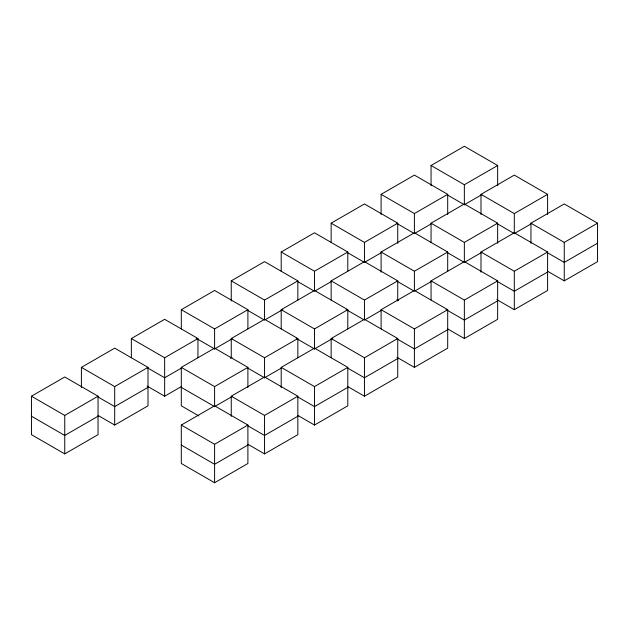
<?xml version="1.0" encoding="UTF-8"?>
<svg xmlns="http://www.w3.org/2000/svg" width="629" height="629" viewBox="0 0 629 629"><rect width="100%" height="100%" fill="white"/><g stroke="black" fill="none" stroke-linecap="round" stroke-linejoin="round"><path stroke-width="0.94" d="M31.45 396.207L64.748 376.983L98.053 396.207L98.053 434.663L64.748 453.886L31.45 434.663L31.45 396.207L64.748 415.431L98.053 396.207M81.4 387.558L81.4 367.367L114.698 348.144L148.004 367.367L148.004 405.823L114.698 425.047L98.053 415.431M131.351 357.759L131.351 338.528L164.649 319.304L197.946 338.528L197.946 357.759M181.301 328.92L181.301 309.696L214.599 290.464L247.897 309.696L247.897 328.92M231.252 301.039L231.252 280.856L264.55 261.633L297.847 280.856L297.847 300.08M281.202 271.241L281.202 252.017L314.5 232.793L347.798 252.017L347.798 271.241M331.153 242.401L331.153 223.177L364.45 203.953L397.748 223.177L397.748 243.368M381.103 214.528L381.103 194.337L414.401 175.114L447.699 194.337L447.699 214.528M431.054 185.689L431.054 165.498L464.351 146.274L497.649 165.498L497.649 185.689M81.4 367.367L114.698 386.599L148.004 367.367M131.351 338.528L164.649 357.759L197.946 338.528M181.301 309.696L214.599 328.92L247.897 309.696M231.252 280.856L264.55 300.08L297.847 280.856M281.202 252.017L314.5 271.241L347.798 252.017M331.153 223.177L364.45 242.401L397.748 223.177M381.103 194.337L414.401 213.569L447.699 194.337M431.054 165.498L464.351 184.729L497.649 165.498M198.78 415.918L181.301 405.823L181.301 367.367L214.599 348.144L247.897 367.367L247.897 387.558M231.252 357.759L231.252 338.528L264.55 319.304L297.847 338.528L297.847 357.759M281.202 328.92L281.202 309.696L314.5 290.464L347.798 309.696L347.798 328.92M331.153 300.08L331.153 280.856L364.45 261.633L397.748 280.856L397.748 301.039M381.103 272.208L381.103 252.017L414.401 232.793L447.699 252.017L447.699 271.241M431.054 242.401L431.054 223.177L464.351 203.953L497.649 223.177L497.649 243.368M480.996 214.528L480.996 194.337L514.302 175.114L547.6 194.337L547.6 214.528M98.053 416.217L64.748 435.441L31.45 416.217M148.004 387.378L114.698 406.601L98.053 396.993M181.301 368.154L164.649 377.762L147.17 367.674M232.085 338.834L214.599 348.93L196.287 338.355M265.383 319.611L282.861 309.515M331.153 281.635L314.5 291.251L297.847 281.635M364.45 262.411L381.103 252.795M415.234 233.092L431.054 223.963M481.83 194.644L464.351 204.732L447.699 195.124M147.17 386.112L164.649 396.207L181.301 386.599M230.418 358.239L232.085 357.28M181.301 367.367L214.599 386.599L247.897 367.367M231.252 338.528L264.55 357.759L297.847 338.528M281.202 309.696L314.5 328.92L347.798 309.696M331.153 280.856L364.45 300.08L397.748 280.856M381.103 252.017L414.401 271.241L447.699 252.017M431.054 223.177L464.351 242.401L497.649 223.177M480.996 194.337L514.302 213.569L547.6 194.337M181.301 425.047L214.599 405.823L247.897 425.047L247.897 463.502L214.599 482.726L181.301 463.502L181.301 425.047L214.599 444.271L247.897 425.047M231.252 416.398L231.252 396.207L264.55 376.983L297.847 396.207L297.847 434.663L264.55 453.886L247.897 444.271M281.202 387.558L281.202 367.367L314.5 348.144L347.798 367.367L347.798 405.823L314.5 425.047L297.847 415.431M331.153 357.759L331.153 338.528L364.45 319.304L397.748 338.528L397.748 376.983L364.45 396.207L347.798 386.599M381.103 328.92L381.103 309.696L414.401 290.464L447.699 309.696L447.699 348.144L414.401 367.367L396.915 357.28M431.054 300.08L431.054 280.856L464.351 261.633L497.649 280.856L497.649 319.304L464.351 338.536L447.699 328.92M480.996 272.208L480.996 252.017L514.302 232.793L547.6 252.017L547.6 290.472L514.302 309.696L496.816 299.601M530.947 243.368L530.947 223.177L564.252 203.953L597.55 223.177L597.55 261.633L564.252 280.856L547.6 271.241M232.085 396.506L214.599 406.601L181.301 387.378M281.202 368.154L264.55 377.762L247.897 368.154M332.812 338.355L314.5 348.93L296.188 338.355M365.284 319.611L381.103 310.474M415.234 290.771L431.054 281.635M464.351 262.411L481.83 252.315M530.947 223.963L514.302 233.571L496.816 223.476M231.252 396.207L264.55 415.431L297.847 396.207M281.202 367.367L314.5 386.599L347.798 367.367M331.153 338.528L364.45 357.759L397.748 338.528M381.103 309.696L414.401 328.92L447.699 309.696M431.054 280.856L464.351 300.08L497.649 280.856M480.996 252.017L514.302 271.241L547.6 252.017M530.947 223.177L564.252 242.401L597.55 223.177M247.897 445.057L214.599 464.281L181.301 445.057M297.847 416.217L264.55 435.441L247.897 425.825M347.798 387.378L314.5 406.601L297.847 396.993M397.748 358.538L364.45 377.762L347.798 368.154M447.699 329.698L414.401 348.93L396.915 338.834M497.649 300.859L464.351 320.09L446.032 309.515M547.6 272.027L514.302 291.251L496.816 281.155M597.55 243.187L564.252 262.411L547.6 252.795M396.915 223.476L414.401 233.571M447.699 252.795L463.518 261.931M347.798 252.795L363.617 261.931M396.915 281.155L414.401 291.251M396.915 299.601L398.582 300.56M346.139 309.515L363.617 319.611M247.897 310.474L263.716 319.611M564.252 242.401L564.252 280.856M514.302 213.569L514.302 233.752M514.302 271.241L514.302 309.696M464.351 184.729L464.351 204.912M464.351 242.401L464.351 261.633M464.351 300.08L464.351 338.536M414.401 213.569L414.401 232.793M414.401 271.241L414.401 290.464M414.401 328.92L414.401 367.367M364.45 242.401L364.45 261.633M364.45 300.08L364.45 320.271M364.45 357.759L364.45 396.207M314.5 271.241L314.5 290.464M314.5 328.92L314.5 349.103M314.5 386.599L314.5 425.047M264.55 300.08L264.55 320.271M264.55 357.759L264.55 377.943M264.55 415.431L264.55 453.886M214.599 328.92L214.599 349.103M214.599 386.599L214.599 406.782M214.599 444.271L214.599 482.726M164.649 357.759L164.649 396.207M114.698 386.599L114.698 425.047M64.748 415.431L64.748 453.886"/></g></svg>
